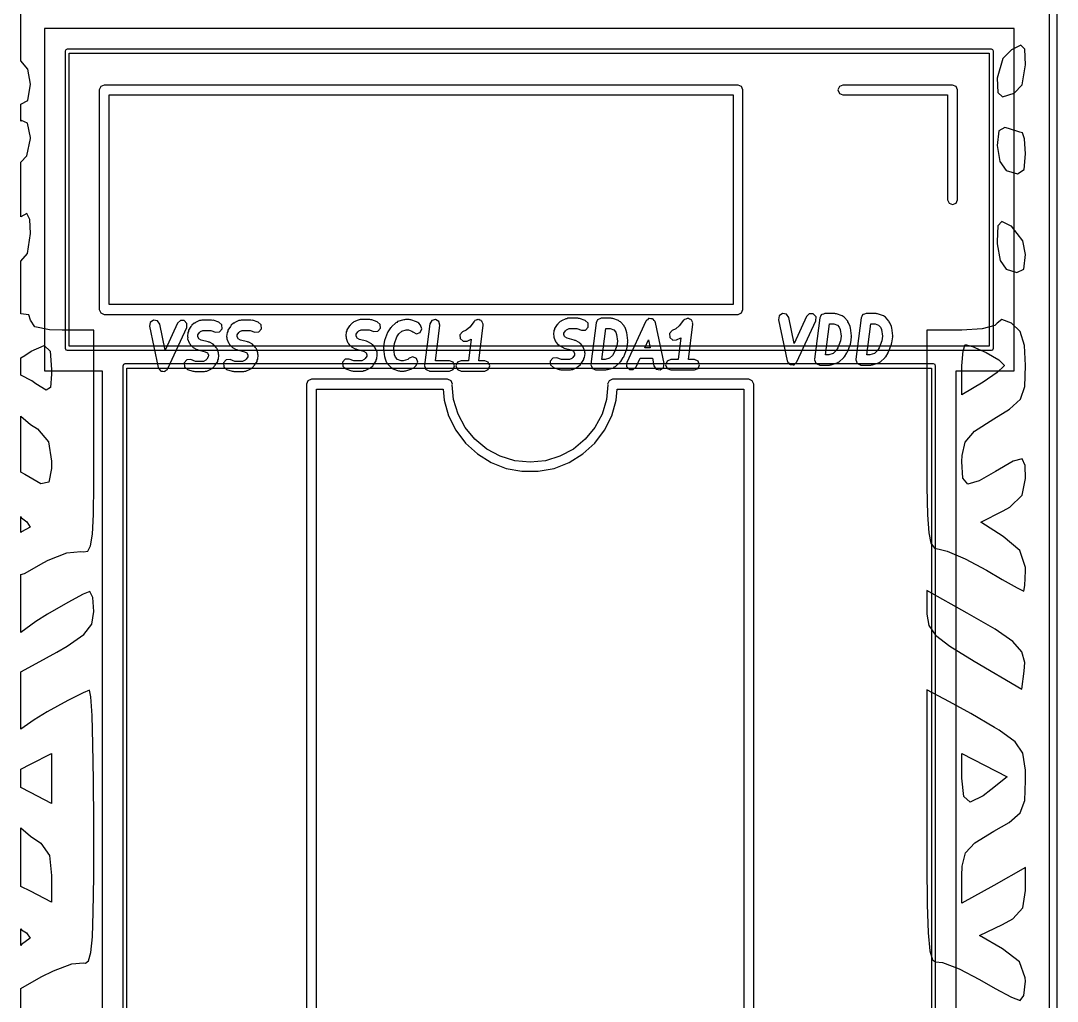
# Model space of a CAD drawing. Header units: millimetres. Extents: x 38 to 487, y 14 to 137.
# Drawn here: x 460.1 to 472.66, y 86 to 97.88 of the extents above; entities that cross this region are included whole.
import ezdxf

# ---------------------------------------------------------------- set-up
doc = ezdxf.new("R2010")
doc.units = ezdxf.units.MM
doc.layers.add('BLACK', color=20, linetype='Continuous')

msp = doc.modelspace()

# ---------------------------------------------------------------- linework, layer by layer
for p, q in [((472.135, 97.784), (460.385, 97.784)), ((460.385, 97.784), (460.385, 93.635)), ((472.135, 93.635), (472.135, 97.784)), ((460.385, 93.635), (461.085, 93.635)), ((461.085, 93.635), (461.085, 57.319)), ((471.435, 93.635), (472.135, 93.635)), ((471.435, 57.319), (471.435, 93.635))]:
    msp.add_line(p, q)
at = {"layer": 'BLACK', "linetype": 'Continuous'}
for p, q in [((472.559, 113.608), (472.559, 78.024)), ((472.559, 113.608), (472.559, 78.024)), ((472.659, 78.024), (472.659, 113.608)), ((472.659, 78.024), (472.659, 113.608)), ((460.098, 97.393), (460.098, 98.101)), ((460.643, 97.527), (460.635, 97.51)), ((460.635, 97.51), (460.635, 93.909)), ((460.66, 97.534), (460.643, 97.527)), ((471.86, 97.534), (460.66, 97.534)), ((460.685, 93.935), (460.685, 97.485)), ((460.685, 97.485), (471.835, 97.485)), ((471.835, 97.485), (471.835, 93.935)), ((471.878, 97.527), (471.86, 97.534)), ((471.885, 97.51), (471.878, 97.527)), ((471.885, 93.909), (471.885, 97.51)), ((472.102, 97.528), (471.997, 97.421)), ((472.217, 97.584), (472.102, 97.528)), ((472.264, 97.533), (472.217, 97.584)), ((472.273, 97.344), (472.264, 97.533)), ((460.182, 97.291), (460.098, 97.393)), ((471.997, 97.421), (471.931, 97.185)), ((460.215, 97.111), (460.182, 97.291)), ((472.232, 97.101), (472.273, 97.344)), ((460.183, 96.914), (460.215, 97.111)), ((461.11, 97.1), (461.068, 97.082)), ((468.79, 97.1), (461.11, 97.1)), ((468.833, 97.082), (468.79, 97.1)), ((470.06, 97.1), (470.018, 97.082)), ((471.39, 97.1), (470.06, 97.1)), ((471.433, 97.082), (471.39, 97.1)), ((471.931, 97.185), (471.94, 97.009)), ((472.138, 97.001), (472.232, 97.101)), ((461.068, 97.082), (461.05, 97.04)), ((461.05, 97.04), (461.05, 94.379)), ((461.17, 94.44), (461.17, 96.98)), ((461.17, 96.98), (468.73, 96.98)), ((468.73, 96.98), (468.73, 94.44)), ((468.85, 97.04), (468.833, 97.082)), ((468.85, 94.379), (468.85, 97.04)), ((470.018, 97.082), (470, 97.04)), ((470, 97.04), (470.018, 96.997)), ((470.018, 96.997), (470.06, 96.98)), ((470.06, 96.98), (471.33, 96.98)), ((471.33, 96.98), (471.33, 95.71)), ((471.45, 97.04), (471.433, 97.082)), ((471.45, 95.71), (471.45, 97.04)), ((471.94, 97.009), (471.994, 96.957)), ((471.994, 96.957), (472.138, 97.001)), ((460.098, 96.867), (460.183, 96.914)), ((460.098, 96.662), (460.098, 96.867)), ((460.106, 96.671), (460.098, 96.662)), ((460.18, 96.637), (460.106, 96.671)), ((460.215, 96.462), (460.18, 96.637)), ((471.951, 96.544), (471.931, 96.366)), ((472.024, 96.585), (471.951, 96.544)), ((472.066, 96.573), (472.024, 96.585)), ((472.203, 96.528), (472.066, 96.573)), ((472.238, 96.521), (472.203, 96.528)), ((472.263, 96.447), (472.238, 96.521)), ((460.171, 96.24), (460.215, 96.452)), ((460.215, 96.452), (460.215, 96.462)), ((471.931, 96.366), (471.962, 96.172)), ((472.273, 96.267), (472.263, 96.447)), ((460.098, 96.164), (460.171, 96.24)), ((472.256, 96.075), (472.273, 96.265)), ((472.273, 96.265), (472.273, 96.267)), ((460.098, 95.501), (460.098, 96.164)), ((471.962, 96.172), (472.038, 96.065)), ((472.038, 96.065), (472.178, 96.023)), ((472.178, 96.023), (472.256, 96.075)), ((471.33, 95.71), (471.348, 95.667)), ((471.348, 95.667), (471.39, 95.65)), ((471.39, 95.65), (471.433, 95.667)), ((471.433, 95.667), (471.45, 95.71)), ((460.172, 95.542), (460.098, 95.501)), ((460.208, 95.472), (460.172, 95.542)), ((460.215, 95.301), (460.208, 95.472)), ((471.94, 95.394), (471.931, 95.203)), ((471.987, 95.446), (471.94, 95.394)), ((472.101, 95.391), (471.987, 95.446)), ((472.102, 95.39), (472.101, 95.391)), ((472.243, 95.21), (472.102, 95.39)), ((460.178, 95.059), (460.215, 95.301)), ((471.931, 95.203), (471.932, 95.177)), ((471.932, 95.177), (471.966, 94.974)), ((472.273, 95.047), (472.243, 95.21)), ((460.098, 94.965), (460.178, 95.059)), ((460.098, 94.327), (460.098, 94.965)), ((471.966, 94.974), (472.038, 94.867)), ((472.253, 94.868), (472.273, 95.047)), ((472.038, 94.867), (472.167, 94.827)), ((472.167, 94.827), (472.253, 94.868)), ((461.05, 94.379), (461.068, 94.337)), ((461.068, 94.337), (461.11, 94.32)), ((468.73, 94.44), (461.17, 94.44)), ((468.79, 94.32), (468.833, 94.337)), ((468.833, 94.337), (468.85, 94.379)), ((460.197, 94.315), (460.098, 94.327)), ((460.215, 94.252), (460.197, 94.315)), ((460.268, 94.169), (460.215, 94.252)), ((461.11, 94.32), (468.79, 94.32)), ((461.668, 94.223), (461.659, 94.176)), ((461.708, 94.25), (461.668, 94.223)), ((461.755, 94.241), (461.708, 94.25)), ((461.782, 94.201), (461.755, 94.241)), ((461.997, 94.215), (461.847, 93.888)), ((462.032, 94.247), (461.997, 94.215)), ((462.08, 94.246), (462.032, 94.247)), ((462.112, 94.21), (462.08, 94.246)), ((462.111, 94.163), (462.112, 94.21)), ((462.2, 94.212), (462.173, 94.188)), ((462.208, 94.215), (462.2, 94.212)), ((462.215, 94.221), (462.208, 94.215)), ((462.265, 94.245), (462.215, 94.221)), ((462.279, 94.246), (462.265, 94.245)), ((462.292, 94.251), (462.279, 94.246)), ((462.411, 94.251), (462.292, 94.251)), ((462.421, 94.247), (462.411, 94.251)), ((462.431, 94.248), (462.421, 94.247)), ((462.5, 94.224), (462.431, 94.248)), ((462.536, 94.192), (462.5, 94.224)), ((462.676, 94.212), (462.649, 94.188)), ((462.685, 94.215), (462.676, 94.212)), ((462.691, 94.221), (462.685, 94.215)), ((462.741, 94.245), (462.691, 94.221)), ((462.755, 94.246), (462.741, 94.245)), ((462.768, 94.251), (462.755, 94.246)), ((462.887, 94.251), (462.768, 94.251)), ((462.897, 94.247), (462.887, 94.251)), ((462.908, 94.248), (462.897, 94.247)), ((462.976, 94.224), (462.908, 94.248)), ((463.012, 94.192), (462.976, 94.224)), ((464.119, 94.219), (464.092, 94.195)), ((464.128, 94.222), (464.119, 94.219)), ((464.134, 94.229), (464.128, 94.222)), ((464.185, 94.252), (464.134, 94.229)), ((464.198, 94.253), (464.185, 94.252)), ((464.211, 94.258), (464.198, 94.253)), ((464.33, 94.258), (464.211, 94.258)), ((464.34, 94.254), (464.33, 94.258)), ((464.351, 94.255), (464.34, 94.254)), ((464.419, 94.231), (464.351, 94.255)), ((464.455, 94.199), (464.419, 94.231)), ((464.643, 94.219), (464.589, 94.171)), ((464.655, 94.223), (464.643, 94.219)), ((464.665, 94.232), (464.655, 94.223)), ((464.74, 94.255), (464.665, 94.232)), ((464.75, 94.255), (464.74, 94.255)), ((464.759, 94.258), (464.75, 94.255)), ((464.806, 94.258), (464.759, 94.258)), ((464.816, 94.254), (464.806, 94.258)), ((464.827, 94.255), (464.816, 94.254)), ((464.895, 94.231), (464.827, 94.255)), ((464.908, 94.22), (464.895, 94.231)), ((464.922, 94.213), (464.908, 94.22)), ((464.943, 94.189), (464.922, 94.213)), ((465.078, 94.245), (465.054, 94.204)), ((465.124, 94.258), (465.078, 94.245)), ((465.165, 94.234), (465.124, 94.258)), ((465.178, 94.188), (465.165, 94.234)), ((465.591, 94.235), (465.538, 94.167)), ((465.598, 94.238), (465.591, 94.235)), ((465.601, 94.245), (465.598, 94.238)), ((465.618, 94.25), (465.601, 94.245)), ((465.633, 94.258), (465.618, 94.25)), ((465.64, 94.256), (465.633, 94.258)), ((465.648, 94.258), (465.64, 94.256)), ((465.662, 94.249), (465.648, 94.258)), ((465.679, 94.245), (465.662, 94.249)), ((465.682, 94.238), (465.679, 94.245)), ((465.689, 94.234), (465.682, 94.238)), ((465.694, 94.218), (465.689, 94.234)), ((465.702, 94.203), (465.694, 94.218)), ((466.609, 94.209), (466.605, 94.201)), ((466.636, 94.233), (466.609, 94.209)), ((466.645, 94.236), (466.636, 94.233)), ((466.651, 94.243), (466.645, 94.236)), ((466.702, 94.267), (466.651, 94.243)), ((466.715, 94.267), (466.702, 94.267)), ((466.728, 94.273), (466.715, 94.267)), ((466.847, 94.273), (466.728, 94.273)), ((466.857, 94.269), (466.847, 94.273)), ((466.868, 94.269), (466.857, 94.269)), ((466.936, 94.245), (466.868, 94.269)), ((466.972, 94.214), (466.936, 94.245)), ((466.975, 94.166), (466.972, 94.214)), ((467.071, 94.218), (467.008, 93.718)), ((467.081, 94.236), (467.071, 94.218)), ((467.089, 94.254), (467.081, 94.236)), ((467.092, 94.256), (467.089, 94.254)), ((467.095, 94.26), (467.092, 94.256)), ((467.114, 94.265), (467.095, 94.26)), ((467.133, 94.273), (467.114, 94.265)), ((467.252, 94.273), (467.133, 94.273)), ((467.262, 94.269), (467.252, 94.273)), ((467.272, 94.269), (467.262, 94.269)), ((467.341, 94.245), (467.272, 94.269)), ((467.353, 94.235), (467.341, 94.245)), ((467.367, 94.228), (467.353, 94.235)), ((467.409, 94.18), (467.367, 94.228)), ((467.671, 94.236), (467.442, 93.736)), ((467.675, 94.24), (467.671, 94.236)), ((467.676, 94.244), (467.675, 94.24)), ((467.692, 94.255), (467.676, 94.244)), ((467.706, 94.269), (467.692, 94.255)), ((467.711, 94.269), (467.706, 94.269)), ((467.715, 94.271), (467.711, 94.269)), ((467.735, 94.268), (467.715, 94.271)), ((467.754, 94.267), (467.735, 94.268)), ((467.758, 94.263), (467.754, 94.267)), ((467.762, 94.262), (467.758, 94.263)), ((467.773, 94.246), (467.762, 94.262)), ((467.787, 94.232), (467.773, 94.246)), ((467.787, 94.227), (467.787, 94.232)), ((467.789, 94.223), (467.787, 94.227)), ((467.893, 93.723), (467.789, 94.223)), ((468.131, 94.249), (468.078, 94.182)), ((468.138, 94.253), (468.131, 94.249)), ((468.142, 94.26), (468.138, 94.253)), ((468.158, 94.264), (468.142, 94.26)), ((468.173, 94.272), (468.158, 94.264)), ((468.181, 94.27), (468.173, 94.272)), ((468.188, 94.272), (468.181, 94.27)), ((468.203, 94.264), (468.188, 94.272)), ((468.219, 94.259), (468.203, 94.264)), ((468.223, 94.252), (468.219, 94.259)), ((468.23, 94.249), (468.223, 94.252)), ((468.234, 94.232), (468.23, 94.249)), ((468.243, 94.217), (468.234, 94.232)), ((468.24, 94.21), (468.243, 94.217)), ((468.243, 94.202), (468.24, 94.21)), ((469.29, 94.303), (469.281, 94.256)), ((469.281, 94.256), (469.386, 93.756)), ((469.33, 94.33), (469.29, 94.303)), ((469.377, 94.321), (469.33, 94.33)), ((469.404, 94.282), (469.377, 94.321)), ((469.469, 93.968), (469.404, 94.282)), ((469.619, 94.295), (469.469, 93.968)), ((469.504, 93.743), (469.733, 94.243)), ((469.654, 94.327), (469.619, 94.295)), ((469.702, 94.326), (469.654, 94.327)), ((469.735, 94.291), (469.702, 94.326)), ((469.781, 94.277), (469.718, 93.777)), ((469.733, 94.243), (469.735, 94.291)), ((469.791, 94.294), (469.781, 94.277)), ((469.798, 94.313), (469.791, 94.294)), ((469.802, 94.315), (469.798, 94.313)), ((469.804, 94.318), (469.802, 94.315)), ((469.824, 94.324), (469.804, 94.318)), ((469.843, 94.331), (469.824, 94.324)), ((469.962, 94.331), (469.843, 94.331)), ((469.972, 94.327), (469.962, 94.331)), ((469.982, 94.328), (469.972, 94.327)), ((470.051, 94.304), (469.982, 94.328)), ((470.063, 94.293), (470.051, 94.304)), ((470.077, 94.286), (470.063, 94.293)), ((470.119, 94.239), (470.077, 94.286)), ((470.122, 94.228), (470.119, 94.239)), ((470.13, 94.219), (470.122, 94.228)), ((470.148, 94.172), (470.13, 94.219)), ((470.281, 94.277), (470.218, 93.777)), ((470.291, 94.294), (470.281, 94.277)), ((470.298, 94.313), (470.291, 94.294)), ((470.302, 94.315), (470.298, 94.313)), ((470.304, 94.318), (470.302, 94.315)), ((470.324, 94.324), (470.304, 94.318)), ((470.343, 94.331), (470.324, 94.324)), ((470.462, 94.331), (470.343, 94.331)), ((470.472, 94.327), (470.462, 94.331)), ((470.482, 94.328), (470.472, 94.327)), ((470.551, 94.304), (470.482, 94.328)), ((470.563, 94.293), (470.551, 94.304)), ((470.577, 94.286), (470.563, 94.293)), ((470.619, 94.239), (470.577, 94.286)), ((470.622, 94.228), (470.619, 94.239)), ((470.63, 94.219), (470.622, 94.228)), ((470.648, 94.172), (470.63, 94.219)), ((471.931, 94.215), (471.904, 94.184)), ((471.987, 94.258), (471.931, 94.215)), ((472.102, 94.212), (471.987, 94.258)), ((472.211, 94.114), (472.102, 94.212)), ((460.447, 94.131), (460.268, 94.169)), ((460.6, 94.127), (460.447, 94.131)), ((460.984, 94.127), (460.6, 94.127)), ((460.984, 92.766), (460.984, 94.127)), ((461.659, 94.176), (461.763, 93.676)), ((461.847, 93.888), (461.782, 94.201)), ((461.881, 93.663), (462.111, 94.163)), ((462.123, 94.101), (462.117, 94.054)), ((462.129, 94.113), (462.123, 94.101)), ((462.132, 94.127), (462.129, 94.113)), ((462.161, 94.174), (462.132, 94.127)), ((462.169, 94.18), (462.161, 94.174)), ((462.173, 94.188), (462.169, 94.18)), ((462.245, 94.072), (462.263, 94.1)), ((462.263, 94.1), (462.276, 94.112)), ((462.276, 94.112), (462.306, 94.126)), ((462.306, 94.126), (462.4, 94.126)), ((462.4, 94.126), (462.459, 94.106)), ((462.459, 94.106), (462.507, 94.109)), ((462.507, 94.109), (462.538, 94.144)), ((462.538, 94.144), (462.536, 94.192)), ((462.599, 94.101), (462.593, 94.054)), ((462.606, 94.113), (462.599, 94.101)), ((462.608, 94.127), (462.606, 94.113)), ((462.638, 94.174), (462.608, 94.127)), ((462.645, 94.18), (462.638, 94.174)), ((462.649, 94.188), (462.645, 94.18)), ((462.721, 94.072), (462.739, 94.1)), ((462.739, 94.1), (462.752, 94.112)), ((462.752, 94.112), (462.782, 94.126)), ((462.782, 94.126), (462.876, 94.126)), ((462.876, 94.126), (462.935, 94.106)), ((462.935, 94.106), (462.983, 94.109)), ((462.983, 94.109), (463.015, 94.144)), ((463.015, 94.144), (463.012, 94.192)), ((464.042, 94.108), (464.036, 94.061)), ((464.049, 94.12), (464.042, 94.108)), ((464.051, 94.134), (464.049, 94.12)), ((464.081, 94.181), (464.051, 94.134)), ((464.088, 94.187), (464.081, 94.181)), ((464.092, 94.195), (464.088, 94.187)), ((464.164, 94.079), (464.182, 94.107)), ((464.182, 94.107), (464.195, 94.119)), ((464.195, 94.119), (464.225, 94.133)), ((464.225, 94.133), (464.32, 94.133)), ((464.32, 94.133), (464.378, 94.113)), ((464.378, 94.113), (464.426, 94.116)), ((464.426, 94.116), (464.458, 94.152)), ((464.458, 94.152), (464.455, 94.199)), ((464.543, 94.099), (464.507, 94.004)), ((464.547, 94.104), (464.543, 94.099)), ((464.548, 94.11), (464.547, 94.104)), ((464.578, 94.158), (464.548, 94.11)), ((464.585, 94.163), (464.578, 94.158)), ((464.589, 94.171), (464.585, 94.163)), ((464.657, 94.049), (464.679, 94.084)), ((464.679, 94.084), (464.716, 94.117)), ((464.716, 94.117), (464.769, 94.133)), ((464.769, 94.133), (464.796, 94.133)), ((464.796, 94.133), (464.839, 94.118)), ((464.839, 94.118), (464.849, 94.107)), ((464.849, 94.107), (464.892, 94.086)), ((464.892, 94.086), (464.937, 94.101)), ((464.937, 94.101), (464.958, 94.144)), ((464.958, 94.144), (464.943, 94.189)), ((465.054, 94.204), (464.991, 93.704)), ((465.124, 93.758), (465.178, 94.188)), ((465.452, 94.11), (465.42, 94.074)), ((465.495, 94.13), (465.452, 94.11)), ((465.538, 94.167), (465.495, 94.13)), ((465.648, 93.758), (465.702, 94.188)), ((465.7, 94.196), (465.702, 94.203)), ((465.702, 94.188), (465.7, 94.196)), ((466.559, 94.123), (466.553, 94.075)), ((466.566, 94.135), (466.559, 94.123)), ((466.568, 94.148), (466.566, 94.135)), ((466.598, 94.196), (466.568, 94.148)), ((466.605, 94.201), (466.598, 94.196)), ((466.679, 94.075), (466.681, 94.094)), ((466.681, 94.094), (466.699, 94.122)), ((466.699, 94.122), (466.712, 94.134)), ((466.712, 94.134), (466.742, 94.148)), ((466.742, 94.148), (466.837, 94.148)), ((466.837, 94.148), (466.895, 94.127)), ((466.895, 94.127), (466.943, 94.13)), ((466.943, 94.13), (466.975, 94.166)), ((467.141, 93.773), (467.188, 94.148)), ((467.188, 94.148), (467.241, 94.148)), ((467.241, 94.148), (467.284, 94.133)), ((467.284, 94.133), (467.308, 94.106)), ((467.308, 94.106), (467.319, 94.076)), ((467.413, 94.169), (467.409, 94.18)), ((467.421, 94.161), (467.413, 94.169)), ((467.438, 94.113), (467.421, 94.161)), ((467.438, 94.105), (467.438, 94.113)), ((467.442, 94.099), (467.438, 94.105)), ((467.454, 94.004), (467.442, 94.099)), ((467.993, 94.124), (467.961, 94.088)), ((467.961, 94.088), (467.963, 94.041)), ((468.036, 94.144), (467.993, 94.124)), ((468.078, 94.182), (468.036, 94.144)), ((468.189, 93.773), (468.243, 94.202)), ((469.851, 93.831), (469.898, 94.206)), ((469.898, 94.206), (469.951, 94.206)), ((469.951, 94.206), (469.994, 94.191)), ((469.994, 94.191), (470.017, 94.165)), ((470.017, 94.165), (470.029, 94.135)), ((470.029, 94.135), (470.039, 94.055)), ((470.148, 94.164), (470.148, 94.172)), ((470.152, 94.158), (470.148, 94.164)), ((470.164, 94.062), (470.152, 94.158)), ((470.351, 93.831), (470.398, 94.206)), ((470.398, 94.206), (470.451, 94.206)), ((470.451, 94.206), (470.494, 94.191)), ((470.494, 94.191), (470.517, 94.165)), ((470.517, 94.165), (470.529, 94.135)), ((470.529, 94.135), (470.539, 94.055)), ((470.648, 94.164), (470.648, 94.172)), ((470.652, 94.158), (470.648, 94.164)), ((470.664, 94.062), (470.652, 94.158)), ((471.504, 94.127), (471.076, 94.127)), ((471.076, 94.127), (471.076, 92.801)), ((471.75, 94.143), (471.504, 94.127)), ((471.904, 94.184), (471.75, 94.143)), ((472.262, 93.941), (472.211, 94.114)), ((462.117, 94.054), (462.121, 94.039)), ((462.121, 94.039), (462.12, 94.024)), ((462.12, 94.024), (462.138, 93.976)), ((462.138, 93.976), (462.146, 93.968)), ((462.146, 93.968), (462.15, 93.957)), ((462.15, 93.957), (462.17, 93.933)), ((462.243, 94.053), (462.245, 94.072)), ((462.251, 94.031), (462.243, 94.053)), ((462.257, 94.024), (462.251, 94.031)), ((462.285, 94.009), (462.257, 94.024)), ((462.37, 93.987), (462.285, 94.009)), ((462.376, 93.983), (462.37, 93.987)), ((462.384, 93.982), (462.376, 93.983)), ((462.428, 93.958), (462.384, 93.982)), ((462.436, 93.949), (462.428, 93.958)), ((462.593, 94.054), (462.597, 94.039)), ((462.597, 94.039), (462.596, 94.024)), ((462.596, 94.024), (462.614, 93.976)), ((462.614, 93.976), (462.622, 93.968)), ((462.622, 93.968), (462.626, 93.957)), ((462.626, 93.957), (462.647, 93.933)), ((462.719, 94.053), (462.721, 94.072)), ((462.727, 94.031), (462.719, 94.053)), ((462.733, 94.024), (462.727, 94.031)), ((462.761, 94.009), (462.733, 94.024)), ((462.846, 93.987), (462.761, 94.009)), ((462.852, 93.983), (462.846, 93.987)), ((462.86, 93.982), (462.852, 93.983)), ((462.905, 93.958), (462.86, 93.982)), ((462.912, 93.949), (462.905, 93.958)), ((464.036, 94.061), (464.04, 94.046)), ((464.04, 94.046), (464.04, 94.031)), ((464.04, 94.031), (464.057, 93.983)), ((464.057, 93.983), (464.065, 93.975)), ((464.065, 93.975), (464.069, 93.964)), ((464.069, 93.964), (464.09, 93.94)), ((464.162, 94.061), (464.164, 94.079)), ((464.171, 94.038), (464.162, 94.061)), ((464.176, 94.031), (464.171, 94.038)), ((464.204, 94.016), (464.176, 94.031)), ((464.289, 93.994), (464.204, 94.016)), ((464.295, 93.99), (464.289, 93.994)), ((464.303, 93.989), (464.295, 93.99)), ((464.348, 93.965), (464.303, 93.989)), ((464.355, 93.956), (464.348, 93.965)), ((464.503, 93.989), (464.494, 93.918)), ((464.507, 93.996), (464.503, 93.989)), ((464.507, 94.004), (464.507, 93.996)), ((464.619, 93.91), (464.627, 93.967)), ((464.627, 93.967), (464.657, 94.049)), ((465.42, 94.074), (465.423, 94.026)), ((465.423, 94.026), (465.458, 93.994)), ((465.458, 93.994), (465.506, 93.996)), ((465.506, 93.996), (465.555, 94.02)), ((465.555, 94.02), (465.522, 93.758)), ((466.553, 94.075), (466.557, 94.06)), ((466.557, 94.06), (466.557, 94.045)), ((466.557, 94.045), (466.574, 93.998)), ((466.574, 93.998), (466.582, 93.989)), ((466.582, 93.989), (466.586, 93.979)), ((466.586, 93.979), (466.607, 93.955)), ((466.687, 94.052), (466.679, 94.075)), ((466.693, 94.046), (466.687, 94.052)), ((466.721, 94.031), (466.693, 94.046)), ((466.806, 94.009), (466.721, 94.031)), ((466.812, 94.004), (466.806, 94.009)), ((466.82, 94.003), (466.812, 94.004)), ((466.865, 93.98), (466.82, 94.003)), ((466.872, 93.971), (466.865, 93.98)), ((466.882, 93.966), (466.872, 93.971)), ((466.903, 93.942), (466.882, 93.966)), ((467.319, 94.076), (467.329, 93.996)), ((467.329, 93.996), (467.322, 93.94)), ((467.445, 93.917), (467.454, 93.988)), ((467.452, 93.996), (467.454, 94.004)), ((467.454, 93.988), (467.452, 93.996)), ((467.662, 93.916), (467.706, 94.011)), ((467.706, 94.011), (467.726, 93.916)), ((467.963, 94.041), (467.999, 94.009)), ((467.999, 94.009), (468.046, 94.011)), ((468.046, 94.011), (468.095, 94.034)), ((468.095, 94.034), (468.063, 93.773)), ((470.031, 93.998), (470.001, 93.916)), ((470.039, 94.055), (470.031, 93.998)), ((470.115, 93.866), (470.151, 93.961)), ((470.151, 93.969), (470.155, 93.975)), ((470.151, 93.961), (470.151, 93.969)), ((470.155, 93.975), (470.164, 94.047)), ((470.161, 94.055), (470.164, 94.062)), ((470.164, 94.047), (470.161, 94.055)), ((470.531, 93.998), (470.501, 93.916)), ((470.539, 94.055), (470.531, 93.998)), ((470.615, 93.866), (470.651, 93.961)), ((470.651, 93.969), (470.655, 93.975)), ((470.651, 93.961), (470.651, 93.969)), ((470.655, 93.975), (470.664, 94.047)), ((470.661, 94.055), (470.664, 94.062)), ((470.664, 94.047), (470.661, 94.055)), ((460.148, 93.822), (460.225, 93.874)), ((460.225, 93.874), (460.381, 93.943)), ((460.381, 93.943), (460.454, 93.874)), ((460.454, 93.874), (460.471, 93.651)), ((460.635, 93.909), (460.643, 93.892)), ((460.643, 93.892), (460.66, 93.885)), ((460.66, 93.885), (471.86, 93.885)), ((471.835, 93.935), (460.685, 93.935)), ((462.17, 93.933), (462.181, 93.928)), ((462.181, 93.928), (462.188, 93.919)), ((462.188, 93.919), (462.233, 93.895)), ((462.233, 93.895), (462.24, 93.895)), ((462.24, 93.895), (462.246, 93.89)), ((462.246, 93.89), (462.331, 93.868)), ((462.331, 93.868), (462.359, 93.853)), ((462.359, 93.853), (462.365, 93.847)), ((462.365, 93.847), (462.374, 93.824)), ((462.446, 93.944), (462.436, 93.949)), ((462.467, 93.92), (462.446, 93.944)), ((462.47, 93.909), (462.467, 93.92)), ((462.478, 93.901), (462.47, 93.909)), ((462.496, 93.853), (462.478, 93.901)), ((462.496, 93.838), (462.496, 93.853)), ((462.5, 93.824), (462.496, 93.838)), ((462.647, 93.933), (462.657, 93.928)), ((462.657, 93.928), (462.664, 93.919)), ((462.664, 93.919), (462.709, 93.895)), ((462.709, 93.895), (462.716, 93.895)), ((462.716, 93.895), (462.723, 93.89)), ((462.723, 93.89), (462.808, 93.868)), ((462.808, 93.868), (462.836, 93.853)), ((462.836, 93.853), (462.841, 93.847)), ((462.841, 93.847), (462.85, 93.824)), ((462.922, 93.944), (462.912, 93.949)), ((462.943, 93.92), (462.922, 93.944)), ((462.947, 93.909), (462.943, 93.92)), ((462.954, 93.901), (462.947, 93.909)), ((462.972, 93.853), (462.954, 93.901)), ((462.972, 93.838), (462.972, 93.853)), ((462.976, 93.824), (462.972, 93.838)), ((464.09, 93.94), (464.1, 93.935)), ((464.1, 93.935), (464.107, 93.926)), ((464.107, 93.926), (464.152, 93.903)), ((464.152, 93.903), (464.16, 93.902)), ((464.16, 93.902), (464.166, 93.897)), ((464.166, 93.897), (464.251, 93.875)), ((464.251, 93.875), (464.279, 93.86)), ((464.279, 93.86), (464.285, 93.854)), ((464.285, 93.854), (464.293, 93.831)), ((464.365, 93.951), (464.355, 93.956)), ((464.386, 93.927), (464.365, 93.951)), ((464.39, 93.917), (464.386, 93.927)), ((464.398, 93.908), (464.39, 93.917)), ((464.416, 93.861), (464.398, 93.908)), ((464.415, 93.846), (464.416, 93.861)), ((464.419, 93.831), (464.415, 93.846)), ((464.494, 93.918), (464.497, 93.91)), ((464.497, 93.91), (464.494, 93.902)), ((464.494, 93.902), (464.506, 93.807)), ((464.629, 93.83), (464.619, 93.91)), ((466.607, 93.955), (466.617, 93.95)), ((466.617, 93.95), (466.624, 93.941)), ((466.624, 93.941), (466.669, 93.917)), ((466.669, 93.917), (466.677, 93.916)), ((466.677, 93.916), (466.683, 93.912)), ((466.683, 93.912), (466.768, 93.89)), ((466.768, 93.89), (466.796, 93.875)), ((466.796, 93.875), (466.802, 93.868)), ((466.802, 93.868), (466.81, 93.846)), ((466.81, 93.846), (466.808, 93.827)), ((466.907, 93.931), (466.903, 93.942)), ((466.915, 93.923), (466.907, 93.931)), ((466.932, 93.875), (466.915, 93.923)), ((466.93, 93.798), (466.936, 93.845)), ((466.932, 93.86), (466.932, 93.875)), ((466.936, 93.845), (466.932, 93.86)), ((467.291, 93.857), (467.269, 93.822)), ((467.322, 93.94), (467.291, 93.857)), ((467.406, 93.807), (467.441, 93.903)), ((467.441, 93.91), (467.445, 93.917)), ((467.441, 93.903), (467.441, 93.91)), ((467.726, 93.916), (467.662, 93.916)), ((469.942, 93.848), (469.889, 93.831)), ((469.979, 93.881), (469.942, 93.848)), ((470.001, 93.916), (469.979, 93.881)), ((470.08, 93.807), (470.11, 93.855)), ((470.11, 93.855), (470.111, 93.861)), ((470.111, 93.861), (470.115, 93.866)), ((470.442, 93.848), (470.389, 93.831)), ((470.479, 93.881), (470.442, 93.848)), ((470.501, 93.916), (470.479, 93.881)), ((470.58, 93.807), (470.61, 93.855)), ((470.61, 93.855), (470.611, 93.861)), ((470.611, 93.861), (470.615, 93.866)), ((471.504, 93.695), (471.517, 93.88)), ((471.517, 93.88), (471.542, 93.956)), ((471.542, 93.956), (471.633, 93.932)), ((471.633, 93.932), (471.797, 93.857)), ((471.797, 93.857), (471.95, 93.768)), ((471.86, 93.885), (471.878, 93.892)), ((471.878, 93.892), (471.885, 93.909)), ((472.273, 93.7), (472.262, 93.941)), ((460.098, 93.792), (460.148, 93.822)), ((460.098, 93.582), (460.098, 93.792)), ((461.343, 93.711), (461.335, 93.694)), ((461.36, 93.719), (461.343, 93.711)), ((471.16, 93.719), (461.36, 93.719)), ((462.11, 93.769), (462.078, 93.733)), ((462.078, 93.733), (462.081, 93.685)), ((462.158, 93.772), (462.11, 93.769)), ((462.216, 93.751), (462.158, 93.772)), ((462.311, 93.751), (462.216, 93.751)), ((462.34, 93.765), (462.311, 93.751)), ((462.354, 93.777), (462.34, 93.765)), ((462.371, 93.805), (462.354, 93.777)), ((462.374, 93.824), (462.371, 93.805)), ((462.455, 93.703), (462.485, 93.751)), ((462.485, 93.751), (462.487, 93.764)), ((462.487, 93.764), (462.494, 93.776)), ((462.494, 93.776), (462.5, 93.824)), ((462.586, 93.769), (462.554, 93.733)), ((462.554, 93.733), (462.557, 93.685)), ((462.634, 93.772), (462.586, 93.769)), ((462.692, 93.751), (462.634, 93.772)), ((462.787, 93.751), (462.692, 93.751)), ((462.817, 93.765), (462.787, 93.751)), ((462.83, 93.777), (462.817, 93.765)), ((462.848, 93.805), (462.83, 93.777)), ((462.85, 93.824), (462.848, 93.805)), ((462.931, 93.703), (462.961, 93.751)), ((462.961, 93.751), (462.963, 93.764)), ((462.963, 93.764), (462.97, 93.776)), ((462.97, 93.776), (462.976, 93.824)), ((464.029, 93.776), (463.997, 93.74)), ((463.997, 93.74), (464, 93.692)), ((464.077, 93.779), (464.029, 93.776)), ((464.135, 93.758), (464.077, 93.779)), ((464.23, 93.758), (464.135, 93.758)), ((464.26, 93.772), (464.23, 93.758)), ((464.273, 93.784), (464.26, 93.772)), ((464.291, 93.813), (464.273, 93.784)), ((464.293, 93.831), (464.291, 93.813)), ((464.367, 93.705), (464.374, 93.71)), ((464.374, 93.71), (464.404, 93.758)), ((464.404, 93.758), (464.406, 93.771)), ((464.406, 93.771), (464.413, 93.783)), ((464.413, 93.783), (464.419, 93.831)), ((464.506, 93.807), (464.51, 93.801)), ((464.51, 93.801), (464.51, 93.793)), ((464.51, 93.793), (464.528, 93.745)), ((464.528, 93.745), (464.536, 93.737)), ((464.536, 93.737), (464.539, 93.726)), ((464.539, 93.726), (464.581, 93.679)), ((464.641, 93.8), (464.629, 93.83)), ((464.664, 93.773), (464.641, 93.8)), ((464.707, 93.758), (464.664, 93.773)), ((464.734, 93.758), (464.707, 93.758)), ((464.787, 93.775), (464.734, 93.758)), ((464.804, 93.79), (464.787, 93.775)), ((464.849, 93.806), (464.804, 93.79)), ((464.892, 93.785), (464.849, 93.806)), ((464.887, 93.697), (464.908, 93.74)), ((464.908, 93.74), (464.892, 93.785)), ((465.292, 93.758), (465.124, 93.758)), ((465.336, 93.74), (465.292, 93.758)), ((465.354, 93.696), (465.336, 93.74)), ((465.39, 93.74), (465.372, 93.696)), ((465.434, 93.758), (465.39, 93.74)), ((465.522, 93.758), (465.434, 93.758)), ((465.72, 93.758), (465.648, 93.758)), ((465.764, 93.74), (465.72, 93.758)), ((465.783, 93.696), (465.764, 93.74)), ((466.546, 93.79), (466.514, 93.755)), ((466.514, 93.755), (466.517, 93.707)), ((466.517, 93.707), (466.553, 93.675)), ((466.594, 93.793), (466.546, 93.79)), ((466.652, 93.773), (466.594, 93.793)), ((466.747, 93.773), (466.652, 93.773)), ((466.777, 93.787), (466.747, 93.773)), ((466.79, 93.799), (466.777, 93.787)), ((466.808, 93.827), (466.79, 93.799)), ((466.853, 93.687), (466.88, 93.711)), ((466.88, 93.711), (466.884, 93.719)), ((466.884, 93.719), (466.891, 93.725)), ((466.891, 93.725), (466.921, 93.772)), ((466.921, 93.772), (466.923, 93.786)), ((466.923, 93.786), (466.93, 93.798)), ((467.008, 93.718), (467.009, 93.714)), ((467.009, 93.714), (467.008, 93.71)), ((467.008, 93.71), (467.016, 93.691)), ((467.18, 93.773), (467.141, 93.773)), ((467.232, 93.789), (467.18, 93.773)), ((467.269, 93.822), (467.232, 93.789)), ((467.305, 93.687), (467.359, 93.735)), ((467.359, 93.735), (467.363, 93.743)), ((467.363, 93.743), (467.37, 93.748)), ((467.37, 93.748), (467.4, 93.796)), ((467.4, 93.796), (467.401, 93.803)), ((467.401, 93.803), (467.406, 93.807)), ((467.442, 93.736), (467.44, 93.688)), ((467.556, 93.684), (467.605, 93.791)), ((467.605, 93.791), (467.752, 93.791)), ((467.752, 93.791), (467.771, 93.697)), ((467.885, 93.676), (467.893, 93.723)), ((467.931, 93.754), (467.913, 93.71)), ((467.913, 93.71), (467.931, 93.666)), ((467.975, 93.773), (467.931, 93.754)), ((468.063, 93.773), (467.975, 93.773)), ((468.261, 93.773), (468.189, 93.773)), ((468.305, 93.754), (468.261, 93.773)), ((468.323, 93.71), (468.305, 93.754)), ((468.305, 93.666), (468.323, 93.71)), ((469.386, 93.756), (469.388, 93.752)), ((469.388, 93.752), (469.388, 93.747)), ((469.388, 93.747), (469.401, 93.733)), ((469.401, 93.733), (469.413, 93.717)), ((469.413, 93.717), (469.417, 93.716)), ((469.417, 93.716), (469.421, 93.712)), ((469.421, 93.712), (469.44, 93.711)), ((469.44, 93.711), (469.46, 93.708)), ((469.46, 93.708), (469.464, 93.71)), ((469.464, 93.71), (469.469, 93.71)), ((469.469, 93.71), (469.483, 93.724)), ((469.483, 93.724), (469.499, 93.735)), ((469.499, 93.735), (469.5, 93.739)), ((469.5, 93.739), (469.504, 93.743)), ((469.718, 93.777), (469.719, 93.773)), ((469.719, 93.773), (469.718, 93.769)), ((469.718, 93.769), (469.725, 93.75)), ((469.725, 93.75), (469.731, 93.73)), ((469.731, 93.73), (469.734, 93.728)), ((469.734, 93.728), (469.736, 93.725)), ((469.736, 93.725), (469.755, 93.717)), ((469.755, 93.717), (469.772, 93.707)), ((469.772, 93.707), (469.776, 93.708)), ((469.776, 93.708), (469.78, 93.706)), ((469.78, 93.706), (469.899, 93.706)), ((469.889, 93.831), (469.851, 93.831)), ((469.899, 93.706), (469.908, 93.71)), ((469.908, 93.71), (469.918, 93.709)), ((469.918, 93.709), (469.993, 93.733)), ((469.993, 93.733), (470.003, 93.742)), ((470.003, 93.742), (470.015, 93.746)), ((470.015, 93.746), (470.069, 93.794)), ((470.069, 93.794), (470.073, 93.802)), ((470.073, 93.802), (470.08, 93.807)), ((470.218, 93.777), (470.219, 93.773)), ((470.219, 93.773), (470.218, 93.769)), ((470.218, 93.769), (470.225, 93.75)), ((470.225, 93.75), (470.231, 93.73)), ((470.231, 93.73), (470.234, 93.728)), ((470.234, 93.728), (470.236, 93.725)), ((470.236, 93.725), (470.255, 93.717)), ((470.255, 93.717), (470.272, 93.707)), ((470.272, 93.707), (470.276, 93.708)), ((470.276, 93.708), (470.28, 93.706)), ((470.28, 93.706), (470.399, 93.706)), ((470.389, 93.831), (470.351, 93.831)), ((470.399, 93.706), (470.408, 93.71)), ((470.408, 93.71), (470.418, 93.709)), ((470.418, 93.709), (470.493, 93.733)), ((470.493, 93.733), (470.503, 93.742)), ((470.503, 93.742), (470.515, 93.746)), ((470.515, 93.746), (470.569, 93.794)), ((470.569, 93.794), (470.573, 93.802)), ((470.573, 93.802), (470.58, 93.807)), ((471.178, 93.711), (471.16, 93.719)), ((471.185, 93.694), (471.178, 93.711)), ((471.95, 93.768), (472.017, 93.704)), ((460.233, 93.514), (460.098, 93.582)), ((460.471, 93.597), (460.46, 93.432)), ((460.471, 93.651), (460.471, 93.597)), ((461.335, 93.694), (461.335, 57.594)), ((461.385, 57.619), (461.385, 93.668)), ((461.385, 93.668), (471.135, 93.668)), ((461.763, 93.676), (461.766, 93.672)), ((461.766, 93.672), (461.766, 93.667)), ((461.766, 93.667), (461.779, 93.653)), ((461.779, 93.653), (461.79, 93.636)), ((461.79, 93.636), (461.795, 93.635)), ((461.795, 93.635), (461.799, 93.632)), ((461.799, 93.632), (461.818, 93.631)), ((461.818, 93.631), (461.837, 93.628)), ((461.837, 93.628), (461.841, 93.63)), ((461.841, 93.63), (461.846, 93.63)), ((461.846, 93.63), (461.861, 93.643)), ((461.861, 93.643), (461.877, 93.654)), ((461.877, 93.654), (461.878, 93.659)), ((461.878, 93.659), (461.881, 93.663)), ((462.081, 93.685), (462.117, 93.653)), ((462.117, 93.653), (462.185, 93.63)), ((462.185, 93.63), (462.196, 93.63)), ((462.196, 93.63), (462.206, 93.626)), ((462.206, 93.626), (462.325, 93.626)), ((462.325, 93.626), (462.337, 93.631)), ((462.337, 93.631), (462.351, 93.632)), ((462.351, 93.632), (462.402, 93.656)), ((462.402, 93.656), (462.408, 93.663)), ((462.408, 93.663), (462.417, 93.666)), ((462.417, 93.666), (462.443, 93.69)), ((462.443, 93.69), (462.447, 93.698)), ((462.447, 93.698), (462.455, 93.703)), ((462.557, 93.685), (462.593, 93.653)), ((462.593, 93.653), (462.661, 93.63)), ((462.661, 93.63), (462.672, 93.63)), ((462.672, 93.63), (462.682, 93.626)), ((462.682, 93.626), (462.801, 93.626)), ((462.801, 93.626), (462.814, 93.631)), ((462.814, 93.631), (462.827, 93.632)), ((462.827, 93.632), (462.878, 93.656)), ((462.878, 93.656), (462.884, 93.663)), ((462.884, 93.663), (462.893, 93.666)), ((462.893, 93.666), (462.92, 93.69)), ((462.92, 93.69), (462.924, 93.698)), ((462.924, 93.698), (462.931, 93.703)), ((464, 93.692), (464.036, 93.661)), ((464.036, 93.661), (464.104, 93.637)), ((464.104, 93.637), (464.115, 93.637)), ((464.115, 93.637), (464.125, 93.633)), ((464.125, 93.633), (464.244, 93.633)), ((464.244, 93.633), (464.257, 93.639)), ((464.257, 93.639), (464.271, 93.639)), ((464.271, 93.639), (464.321, 93.663)), ((464.321, 93.663), (464.327, 93.67)), ((464.327, 93.67), (464.336, 93.673)), ((464.336, 93.673), (464.363, 93.697)), ((464.363, 93.697), (464.367, 93.705)), ((464.581, 93.679), (464.595, 93.671)), ((464.595, 93.671), (464.607, 93.661)), ((464.607, 93.661), (464.676, 93.637)), ((464.676, 93.637), (464.686, 93.637)), ((464.686, 93.637), (464.696, 93.633)), ((464.696, 93.633), (464.744, 93.633)), ((464.744, 93.633), (464.753, 93.637)), ((464.753, 93.637), (464.763, 93.636)), ((464.763, 93.636), (464.837, 93.66)), ((464.837, 93.66), (464.847, 93.669)), ((464.847, 93.669), (464.86, 93.673)), ((464.86, 93.673), (464.887, 93.697)), ((464.991, 93.704), (464.993, 93.7)), ((464.993, 93.7), (464.991, 93.696)), ((464.991, 93.696), (464.999, 93.677)), ((464.999, 93.677), (465.004, 93.657)), ((465.004, 93.657), (465.008, 93.655)), ((465.008, 93.655), (465.009, 93.652)), ((465.009, 93.652), (465.028, 93.644)), ((465.028, 93.644), (465.046, 93.634)), ((465.046, 93.634), (465.05, 93.635)), ((465.05, 93.635), (465.053, 93.633)), ((465.053, 93.633), (465.292, 93.633)), ((465.292, 93.633), (465.336, 93.652)), ((465.336, 93.652), (465.354, 93.696)), ((465.372, 93.696), (465.39, 93.652)), ((465.39, 93.652), (465.434, 93.633)), ((465.434, 93.633), (465.72, 93.633)), ((465.72, 93.633), (465.764, 93.652)), ((465.764, 93.652), (465.783, 93.696)), ((466.553, 93.675), (466.621, 93.651)), ((466.621, 93.651), (466.632, 93.652)), ((466.632, 93.652), (466.642, 93.648)), ((466.642, 93.648), (466.761, 93.648)), ((466.761, 93.648), (466.774, 93.653)), ((466.774, 93.653), (466.787, 93.654)), ((466.787, 93.654), (466.838, 93.677)), ((466.838, 93.677), (466.844, 93.684)), ((466.844, 93.684), (466.853, 93.687)), ((467.016, 93.691), (467.021, 93.672)), ((467.021, 93.672), (467.025, 93.67)), ((467.025, 93.67), (467.026, 93.666)), ((467.026, 93.666), (467.045, 93.658)), ((467.045, 93.658), (467.063, 93.648)), ((467.063, 93.648), (467.067, 93.649)), ((467.067, 93.649), (467.07, 93.648)), ((467.07, 93.648), (467.189, 93.648)), ((467.189, 93.648), (467.199, 93.651)), ((467.199, 93.651), (467.208, 93.651)), ((467.208, 93.651), (467.283, 93.674)), ((467.283, 93.674), (467.293, 93.683)), ((467.293, 93.683), (467.305, 93.687)), ((467.44, 93.688), (467.473, 93.653)), ((467.473, 93.653), (467.521, 93.652)), ((467.521, 93.652), (467.556, 93.684)), ((467.771, 93.697), (467.798, 93.658)), ((467.798, 93.658), (467.845, 93.649)), ((467.845, 93.649), (467.885, 93.676)), ((467.931, 93.666), (467.975, 93.648)), ((467.975, 93.648), (468.261, 93.648)), ((468.261, 93.648), (468.305, 93.666)), ((471.135, 93.668), (471.135, 57.619)), ((471.185, 57.594), (471.185, 93.694)), ((471.504, 93.651), (471.504, 93.695)), ((471.504, 93.347), (471.504, 93.651)), ((471.932, 93.614), (471.76, 93.499)), ((472.015, 93.697), (471.932, 93.614)), ((472.017, 93.704), (472.015, 93.697)), ((472.265, 93.448), (472.273, 93.7)), ((460.281, 93.48), (460.233, 93.514)), ((460.407, 93.403), (460.281, 93.48)), ((463.578, 93.516), (463.56, 93.474)), ((463.56, 93.474), (463.56, 57.793)), ((463.62, 93.534), (463.578, 93.516)), ((465.27, 93.534), (463.62, 93.534)), ((465.313, 93.516), (465.27, 93.534)), ((465.33, 93.474), (465.313, 93.516)), ((465.327, 93.465), (465.33, 93.474)), ((465.344, 93.289), (465.327, 93.465)), ((467.214, 93.465), (467.197, 93.289)), ((467.228, 93.516), (467.21, 93.474)), ((467.21, 93.474), (467.214, 93.465)), ((467.27, 93.534), (467.228, 93.516)), ((468.92, 93.534), (467.27, 93.534)), ((468.963, 93.516), (468.92, 93.534)), ((468.98, 93.474), (468.963, 93.516)), ((468.98, 57.793), (468.98, 93.474)), ((471.76, 93.499), (471.504, 93.347)), ((460.46, 93.432), (460.407, 93.403)), ((463.68, 57.854), (463.68, 93.414)), ((463.68, 93.414), (465.216, 93.414)), ((465.216, 93.414), (465.228, 93.279)), ((467.312, 93.279), (467.325, 93.414)), ((467.325, 93.414), (468.86, 93.414)), ((468.86, 93.414), (468.86, 57.854)), ((472.213, 93.293), (472.265, 93.448)), ((465.228, 93.279), (465.282, 93.091)), ((465.398, 93.112), (465.344, 93.289)), ((467.197, 93.289), (467.143, 93.112)), ((467.259, 93.091), (467.312, 93.279)), ((472.081, 93.171), (472.213, 93.293)), ((460.098, 92.409), (460.098, 93.085)), ((460.098, 93.085), (460.215, 92.986)), ((465.282, 93.091), (465.369, 92.915)), ((465.485, 92.949), (465.398, 93.112)), ((467.143, 93.112), (467.056, 92.949)), ((467.171, 92.915), (467.259, 93.091)), ((471.888, 93.053), (472.081, 93.171)), ((460.215, 92.986), (460.299, 92.931)), ((471.657, 92.903), (471.888, 93.053)), ((460.299, 92.931), (460.436, 92.774)), ((465.369, 92.915), (465.487, 92.759)), ((465.602, 92.806), (465.485, 92.949)), ((467.056, 92.949), (466.938, 92.806)), ((467.054, 92.759), (467.171, 92.915)), ((471.542, 92.772), (471.657, 92.903)), ((460.436, 92.774), (460.471, 92.54)), ((460.983, 92.257), (460.984, 92.766)), ((465.487, 92.759), (465.631, 92.628)), ((465.745, 92.688), (465.602, 92.806)), ((466.938, 92.806), (466.795, 92.688)), ((466.909, 92.628), (467.054, 92.759)), ((471.076, 92.801), (471.076, 92.706)), ((471.076, 92.706), (471.078, 92.227)), ((471.505, 92.608), (471.542, 92.772)), ((465.631, 92.628), (465.798, 92.525)), ((465.909, 92.601), (465.745, 92.688)), ((466.086, 92.547), (465.909, 92.601)), ((466.632, 92.601), (466.455, 92.547)), ((466.795, 92.688), (466.632, 92.601)), ((466.743, 92.525), (466.909, 92.628)), ((471.504, 92.536), (471.505, 92.608)), ((460.47, 92.454), (460.437, 92.286)), ((460.471, 92.54), (460.47, 92.454)), ((465.798, 92.525), (465.98, 92.454)), ((465.98, 92.454), (466.172, 92.418)), ((466.27, 92.529), (466.086, 92.547)), ((466.455, 92.547), (466.27, 92.529)), ((466.368, 92.418), (466.56, 92.454)), ((466.56, 92.454), (466.743, 92.525)), ((471.516, 92.336), (471.504, 92.536)), ((472.126, 92.541), (471.912, 92.416)), ((472.233, 92.568), (472.126, 92.541)), ((472.269, 92.487), (472.233, 92.568)), ((472.273, 92.333), (472.269, 92.487)), ((460.143, 92.382), (460.098, 92.409)), ((460.148, 92.378), (460.143, 92.382)), ((460.34, 92.266), (460.148, 92.378)), ((466.172, 92.418), (466.368, 92.418)), ((471.575, 92.262), (471.516, 92.336)), ((471.912, 92.416), (471.714, 92.303)), ((472.233, 92.128), (472.273, 92.333)), ((460.437, 92.286), (460.34, 92.266)), ((460.978, 91.894), (460.983, 92.257)), ((471.078, 92.227), (471.086, 91.891)), ((471.714, 92.303), (471.575, 92.262)), ((472.083, 91.983), (472.233, 92.128)), ((472.004, 91.939), (472.083, 91.983)), ((460.098, 91.678), (460.098, 91.869)), ((460.098, 91.869), (460.108, 91.854)), ((460.108, 91.854), (460.173, 91.805)), ((460.966, 91.655), (460.978, 91.894)), ((471.086, 91.891), (471.102, 91.672)), ((471.734, 91.8), (472.004, 91.939)), ((460.211, 91.74), (460.108, 91.686)), ((460.173, 91.805), (460.211, 91.74)), ((472.004, 91.629), (471.734, 91.8)), ((460.108, 91.686), (460.098, 91.678)), ((460.944, 91.516), (460.966, 91.655)), ((471.102, 91.672), (471.128, 91.546)), ((472.203, 91.457), (472.004, 91.629)), ((460.655, 91.432), (460.826, 91.447)), ((460.826, 91.447), (460.858, 91.441)), ((460.858, 91.441), (460.909, 91.452)), ((460.909, 91.452), (460.944, 91.516)), ((471.128, 91.546), (471.169, 91.488)), ((471.169, 91.488), (471.226, 91.474)), ((471.226, 91.474), (471.325, 91.451)), ((471.325, 91.451), (471.544, 91.358)), ((472.272, 91.253), (472.203, 91.457)), ((460.377, 91.311), (460.429, 91.341)), ((460.429, 91.341), (460.655, 91.432)), ((471.544, 91.358), (471.803, 91.219)), ((460.143, 91.179), (460.377, 91.311)), ((471.803, 91.219), (471.991, 91.108)), ((472.267, 91.034), (472.273, 91.21)), ((472.273, 91.21), (472.272, 91.253)), ((460.098, 91.169), (460.143, 91.179)), ((460.098, 90.465), (460.098, 91.169)), ((471.991, 91.108), (472.173, 91.004)), ((460.934, 90.962), (460.855, 90.93)), ((460.97, 90.888), (460.934, 90.962)), ((471.568, 90.7), (471.076, 90.975)), ((471.076, 90.975), (471.076, 90.716)), ((472.173, 91.004), (472.252, 90.964)), ((472.252, 90.964), (472.267, 91.034)), ((460.669, 90.83), (460.421, 90.686)), ((460.855, 90.93), (460.669, 90.83)), ((460.984, 90.719), (460.97, 90.888)), ((460.96, 90.566), (460.984, 90.719)), ((471.076, 90.716), (471.076, 90.686)), ((471.907, 90.503), (471.568, 90.7)), ((460.28, 90.599), (460.098, 90.465)), ((460.421, 90.686), (460.28, 90.599)), ((460.864, 90.439), (460.96, 90.566)), ((471.076, 90.686), (471.101, 90.551)), ((471.101, 90.551), (471.185, 90.432)), ((472.119, 90.356), (471.907, 90.503)), ((460.661, 90.299), (460.864, 90.439)), ((471.185, 90.432), (471.358, 90.299)), ((472.229, 90.231), (472.119, 90.356)), ((460.286, 90.09), (460.536, 90.228)), ((460.536, 90.228), (460.661, 90.299)), ((471.358, 90.299), (471.653, 90.118)), ((472.265, 90.103), (472.229, 90.231)), ((460.098, 89.989), (460.286, 90.09)), ((471.653, 90.118), (472.231, 89.779)), ((472.259, 89.997), (472.265, 90.103)), ((460.098, 89.291), (460.098, 89.989)), ((472.231, 89.779), (472.259, 89.997)), ((460.854, 89.735), (460.667, 89.64)), ((460.931, 89.765), (460.854, 89.735)), ((460.947, 89.684), (460.931, 89.765)), ((471.354, 89.626), (471.076, 89.769)), ((471.076, 89.769), (471.076, 88.102)), ((460.667, 89.64), (460.418, 89.502)), ((460.962, 89.457), (460.947, 89.684)), ((471.613, 89.483), (471.354, 89.626)), ((460.418, 89.502), (460.259, 89.408)), ((460.973, 89.112), (460.962, 89.457)), ((471.9, 89.314), (471.613, 89.483)), ((460.259, 89.408), (460.098, 89.291)), ((471.953, 89.281), (471.9, 89.314)), ((472.149, 89.141), (471.953, 89.281)), ((460.981, 88.672), (460.973, 89.112)), ((472.243, 89.004), (472.149, 89.141)), ((460.215, 88.867), (460.471, 89)), ((460.471, 89), (460.471, 88.392)), ((471.504, 88.698), (471.504, 89)), ((471.504, 89), (471.777, 88.858)), ((472.272, 88.797), (472.243, 89.004)), ((460.098, 88.807), (460.215, 88.867)), ((460.098, 88.585), (460.098, 88.807)), ((471.777, 88.858), (472.051, 88.717)), ((471.525, 88.477), (471.504, 88.698)), ((472.051, 88.717), (471.853, 88.557)), ((472.273, 88.672), (472.272, 88.797)), ((460.215, 88.525), (460.098, 88.585)), ((460.984, 88.166), (460.981, 88.672)), ((471.853, 88.557), (471.759, 88.484)), ((472.264, 88.427), (472.273, 88.672)), ((460.471, 88.392), (460.215, 88.525)), ((471.603, 88.409), (471.525, 88.477)), ((471.759, 88.484), (471.603, 88.409)), ((472.211, 88.277), (472.264, 88.427)), ((472.075, 88.161), (472.211, 88.277)), ((460.098, 87.388), (460.098, 88.096)), ((460.098, 88.096), (460.215, 87.998)), ((460.983, 87.507), (460.984, 88.088)), ((460.984, 88.088), (460.984, 88.166)), ((471.076, 88.102), (471.077, 87.649)), ((471.659, 87.917), (471.888, 88.055)), ((471.888, 88.055), (472.075, 88.161)), ((460.215, 87.998), (460.34, 87.913)), ((460.34, 87.913), (460.446, 87.761)), ((471.545, 87.795), (471.659, 87.917)), ((460.446, 87.761), (460.471, 87.521)), ((471.507, 87.634), (471.545, 87.795)), ((471.077, 87.649), (471.083, 87.167)), ((471.504, 87.515), (471.507, 87.634)), ((472.273, 87.615), (471.888, 87.4)), ((472.273, 87.337), (472.273, 87.615)), ((460.471, 87.521), (460.471, 87.195)), ((460.977, 87.076), (460.983, 87.507)), ((471.504, 87.185), (471.504, 87.515)), ((460.215, 87.328), (460.098, 87.388)), ((460.471, 87.195), (460.215, 87.328)), ((471.888, 87.4), (471.504, 87.185)), ((472.243, 87.128), (472.273, 87.337)), ((460.966, 86.776), (460.977, 87.076)), ((471.083, 87.167), (471.096, 86.826)), ((472.119, 86.993), (472.243, 87.128)), ((471.717, 86.792), (471.995, 86.926)), ((471.995, 86.926), (472.119, 86.993)), ((460.098, 86.671), (460.098, 86.875)), ((460.098, 86.875), (460.108, 86.861)), ((460.108, 86.861), (460.166, 86.826)), ((460.166, 86.826), (460.212, 86.76)), ((471.096, 86.826), (471.116, 86.608)), ((460.108, 86.682), (460.098, 86.671)), ((460.212, 86.76), (460.108, 86.682)), ((460.947, 86.586), (460.966, 86.776)), ((471.995, 86.632), (471.717, 86.792)), ((460.92, 86.486), (460.947, 86.586)), ((471.116, 86.608), (471.145, 86.497)), ((472.199, 86.472), (471.995, 86.632)), ((460.494, 86.365), (460.718, 86.447)), ((460.718, 86.447), (460.86, 86.459)), ((460.86, 86.459), (460.882, 86.455)), ((460.882, 86.455), (460.92, 86.486)), ((471.145, 86.497), (471.183, 86.474)), ((471.183, 86.474), (471.269, 86.466)), ((471.269, 86.466), (471.468, 86.39)), ((472.271, 86.281), (472.199, 86.472)), ((460.347, 86.29), (460.494, 86.365)), ((471.468, 86.39), (471.717, 86.259)), ((460.098, 86.151), (460.347, 86.29)), ((471.717, 86.259), (471.906, 86.15)), ((472.253, 86.067), (472.273, 86.237)), ((472.273, 86.237), (472.271, 86.281)), ((460.098, 85.447), (460.098, 86.151)), ((471.906, 86.15), (472.106, 86.045)), ((472.106, 86.045), (472.209, 86.003)), ((472.209, 86.003), (472.253, 86.067))]:
    msp.add_line(p, q, dxfattribs=at)

doc.saveas('drawing.dxf')
